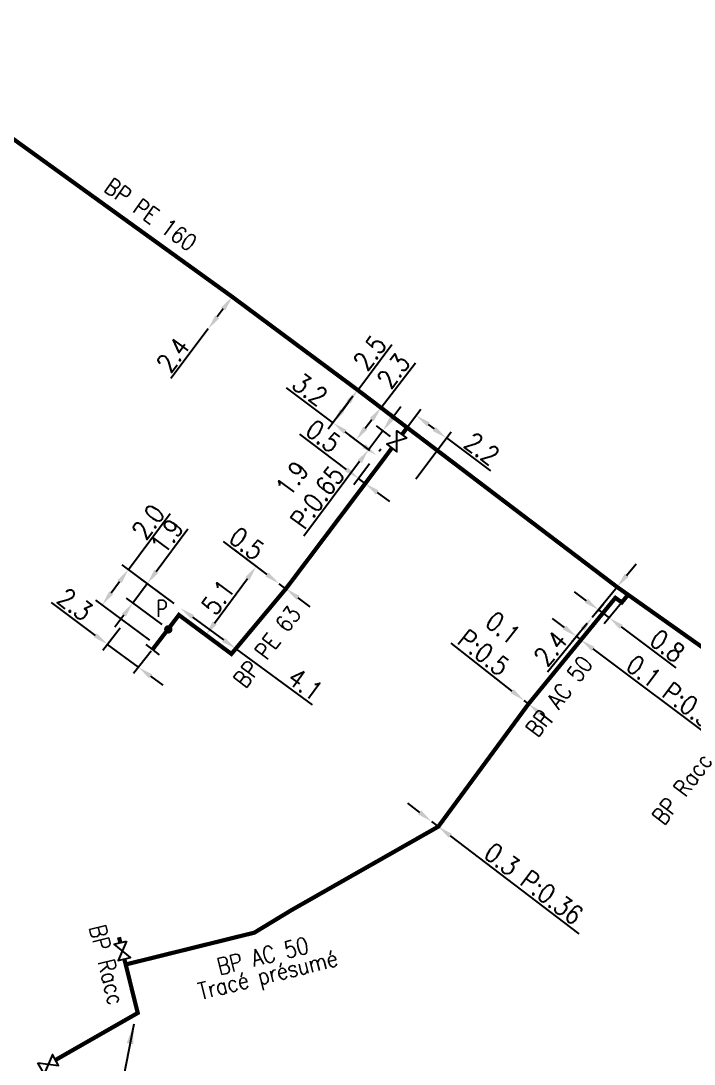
# Model space of a CAD drawing. Header units: millimetres. Extents: x 185000 to 186000, y 127990 to 129010.
# Drawn here: x 185360.6 to 185400.8, y 128231.1 to 128293.4 of the extents above; entities that cross this region are included whole.
import ezdxf
from ezdxf.enums import TextEntityAlignment as Align

# ---------------------------------------------------------------- set-up
doc = ezdxf.new("R2010")
doc.units = ezdxf.units.MM
doc.header["$PDMODE"] = 34
for name, pattern in [('L_25_AP', [2000, 1000, 1000]), ('L_25_PE', [2000, 1000, 1000]), ('L_RAC_AP', [3.5, 2, -1.5])]:
    doc.linetypes.add(name, pattern=pattern)
doc.layers.get('0').update_dxf_attribs({"linetype": 'CONTINUOUS'})
doc.layers.get('DEFPOINTS').update_dxf_attribs({"linetype": 'CONTINUOUS'})
for name, color, linetype in [('L_150', 1, 'CONTINUOUS'), ('L_170', 7, 'CONTINUOUS'), ('L_300', 7, 'CONTINUOUS'), ('L_340', 7, 'CONTINUOUS')]:
    doc.layers.add(name, color=color, linetype=linetype)
doc.styles.add('G_ROMANS', font='ROMANS.SHX', dxfattribs={"width": 0.75})
doc.styles.get("Standard").update_dxf_attribs({"font": 'romans.shx', "width": 0.85})
doc.dimstyles.get("Standard").update_dxf_attribs({"dimtxt": 1.5, "dimasz": 1.2, "dimexe": 0.625, "dimexo": 0.625, "dimgap": 0.25, "dimtad": 1, "dimdec": 1, "dimzin": 0, "dimdsep": 46, "dimtxsty": 'Standard', "dimcen": -0.5, "dimadec": 0, "dimazin": 0, "dimtfac": 1, "dimtdec": 1, "dimtmove": 0, "dimatfit": 3, "dimfxl": 0, "dimtolj": 1, "dimtzin": 0, "dimarcsym": 0})

# ---------------------------------------------------------------- blocks, each defined once
blk = doc.blocks.new('*D409')
at = {"layer": 'DEFPOINTS', "color": 0, "linetype": 'Continuous', "transparency": 16777216}
for p in [(185373.176, 128276.923), (185371.734, 128275.005), (185371.734, 128275.005)]:
    blk.add_point(p, dxfattribs=at)
at = {"layer": 'L_150', "color": 0, "linetype": 'Continuous', "lineweight": -2, "transparency": 16777216}
for p, q in [((185372.635, 128276.204), (185372.275, 128275.724)), ((185371.734, 128275.005), (185369.503, 128272.038))]:
    blk.add_line(p, q, dxfattribs=at)
at = {"layer": 'L_150', "color": 0, "linetype": 'Continuous', "transparency": 16777216}
for points in [[(185372.515, 128276.294), (185372.755, 128276.114), (185373.176, 128276.923)], [(185372.155, 128275.814), (185372.394, 128275.634), (185371.734, 128275.005)]]:
    blk.add_solid(points, dxfattribs=at)
at = {"layer": 'L_150', "color": 0, "linetype": 'Continuous', "transparency": 16777216, "insert": (185369.632, 128273.457), "char_height": 1.125, "attachment_point": 5, "rotation": 53.0629}
blk.add_mtext('\\A1;2.4', dxfattribs=at)
blk = doc.blocks.new('*D1034')
at = {"layer": 'DEFPOINTS', "color": 0, "linetype": 'Continuous', "transparency": 16777216}
for p in [(185380.662, 128271.357), (185381.654, 128267.317), (185381.764, 128267.464)]:
    blk.add_point(p, dxfattribs=at)
at = {"layer": 'L_150', "color": 0, "linetype": 'Continuous', "lineweight": -2, "transparency": 16777216}
for p, q in [((185379.19, 128269.399), (185376.411, 128271.488)), ((185380.381, 128270.983), (185378.908, 128269.024)), ((185381.045, 128268.005), (185379.909, 128268.858)), ((185381.936, 128267.692), (185382.046, 128267.838))]:
    blk.add_line(p, q, dxfattribs=at)
at = {"layer": 'L_150', "color": 0, "linetype": 'Continuous', "transparency": 16777216}
for points in [[(185379.999, 128268.978), (185379.819, 128268.738), (185379.19, 128269.399)], [(185381.135, 128268.124), (185380.955, 128267.885), (185381.764, 128267.464)]]:
    blk.add_solid(points, dxfattribs=at)
at = {"layer": 'L_150', "color": 0, "linetype": 'Continuous', "transparency": 16777216, "insert": (185377.813, 128271.373), "char_height": 1.125, "attachment_point": 5, "rotation": 323.06291}
blk.add_mtext('\\A1;3.2', dxfattribs=at)
blk = doc.blocks.new('*D1035')
at = {"layer": 'DEFPOINTS', "color": 0, "linetype": 'Continuous', "transparency": 16777216}
for p in [(185380.662, 128271.357), (185379.19, 128269.399), (185379.19, 128269.399)]:
    blk.add_point(p, dxfattribs=at)
at = {"layer": 'L_150', "color": 0, "linetype": 'Continuous', "lineweight": -2, "transparency": 16777216}
for p, q in [((185380.662, 128271.357), (185382.703, 128274.071)), ((185379.731, 128270.118), (185380.121, 128270.638))]:
    blk.add_line(p, q, dxfattribs=at)
at = {"layer": 'L_150', "color": 0, "linetype": 'Continuous', "transparency": 16777216}
for points in [[(185380.001, 128270.728), (185380.241, 128270.548), (185380.662, 128271.357)], [(185379.611, 128270.209), (185379.851, 128270.028), (185379.19, 128269.399)]]:
    blk.add_solid(points, dxfattribs=at)
at = {"layer": 'L_150', "color": 0, "linetype": 'Continuous', "transparency": 16777216, "insert": (185381.389, 128273.572), "char_height": 1.125, "attachment_point": 5, "rotation": 53.06291}
blk.add_mtext('\\A1;2.5', dxfattribs=at)
blk = doc.blocks.new('*D1036')
at = {"layer": 'DEFPOINTS', "color": 0, "linetype": 'Continuous', "transparency": 16777216}
for p in [(185381.654, 128267.317), (185382.054, 128267.017), (185380.716, 128266.07)]:
    blk.add_point(p, dxfattribs=at)
at = {"layer": 'L_150', "color": 0, "linetype": 'Continuous', "lineweight": -2, "transparency": 16777216}
for p, q in [((185379.997, 128266.611), (185377.205, 128268.71)), ((185381.372, 128266.943), (185380.435, 128265.695)), ((185381.772, 128266.642), (185380.834, 128265.395)), ((185381.116, 128265.769), (185380.716, 128266.07)), ((185381.835, 128265.229), (185382.555, 128264.688))]:
    blk.add_line(p, q, dxfattribs=at)
at = {"layer": 'L_150', "color": 0, "linetype": 'Continuous', "transparency": 16777216}
for points in [[(185380.087, 128266.731), (185379.907, 128266.491), (185380.716, 128266.07)], [(185381.925, 128265.349), (185381.745, 128265.109), (185381.116, 128265.769)]]:
    blk.add_solid(points, dxfattribs=at)
at = {"layer": 'L_150', "color": 0, "linetype": 'Continuous', "transparency": 16777216, "insert": (185378.607, 128268.594), "char_height": 1.125, "attachment_point": 5, "rotation": 323.06291}
blk.add_mtext('\\A1;0.5', dxfattribs=at)
blk = doc.blocks.new('*D1037')
at = {"layer": 'DEFPOINTS', "color": 0, "linetype": 'Continuous', "transparency": 16777216}
for p in [(185383.007, 128268.295), (185385.96, 128268.49), (185383.858, 128265.673)]:
    blk.add_point(p, dxfattribs=at)
at = {"layer": 'L_300', "color": 0, "linetype": 'Continuous', "lineweight": -2, "transparency": 16777216}
for p, q in [((185383.288, 128268.67), (185384.437, 128270.211)), ((185384.138, 128266.048), (185386.24, 128268.865)), ((185384.878, 128269.297), (185385.239, 128269.028)), ((185385.96, 128268.49), (185388.588, 128266.529))]:
    blk.add_line(p, q, dxfattribs=at)
at = {"layer": 'L_300', "color": 0, "linetype": 'Continuous', "transparency": 16777216}
for points in [[(185384.968, 128269.417), (185384.789, 128269.177), (185384.157, 128269.835)], [(185385.329, 128269.148), (185385.149, 128268.908), (185385.96, 128268.49)]]:
    blk.add_solid(points, dxfattribs=at)
at = {"layer": 'L_300', "color": 0, "linetype": 'Continuous', "transparency": 16777216, "insert": (185388.083, 128267.841), "char_height": 1.125, "attachment_point": 5, "rotation": 323.26624}
blk.add_mtext('\\A1;2.2', dxfattribs=at)
blk = doc.blocks.new('*D1038')
at = {"layer": 'DEFPOINTS', "color": 0, "linetype": 'Continuous', "transparency": 16777216}
for p in [(185375.978, 128259.781), (185375.978, 128259.781), (185376.378, 128259.48)]:
    blk.add_point(p, dxfattribs=at)
at = {"layer": 'L_150', "color": 0, "linetype": 'Continuous', "lineweight": -2, "transparency": 16777216}
for p, q in [((185375.259, 128260.322), (185372.641, 128262.295)), ((185376.378, 128259.48), (185375.978, 128259.781)), ((185377.096, 128258.938), (185377.815, 128258.397))]:
    blk.add_line(p, q, dxfattribs=at)
at = {"layer": 'L_150', "color": 0, "linetype": 'Continuous', "transparency": 16777216}
for points in [[(185375.35, 128260.442), (185375.169, 128260.203), (185375.978, 128259.781)], [(185377.187, 128259.058), (185377.006, 128258.818), (185376.378, 128259.48)]]:
    blk.add_solid(points, dxfattribs=at)
at = {"layer": 'L_150', "color": 0, "linetype": 'Continuous', "transparency": 16777216, "insert": (185374.042, 128262.179), "char_height": 1.125, "attachment_point": 5, "rotation": 323.00349}
blk.add_mtext('\\A1;0.5', dxfattribs=at)
blk = doc.blocks.new('L_340_07')
at = {"color": 0, "linetype": 'Continuous', "const_width": 0.25, "flags": 128}
blk.add_lwpolyline([(0, 0), (0.35, 0)], dxfattribs=at)
at = {"color": 0, "linetype": 'Continuous', "flags": 128}
blk.add_lwpolyline([(0.35, -0.5), (0.35, 0.5)], dxfattribs=at)
at = {"color": 0, "linetype": 'Continuous', "width": 0.75, "flags": 3}
for tag, p in [('DEF_LEG', (0.723, -3.465)), ('DEF_COUP', (0.723, -5.965)), ('DEF_TYPE', (0.723, -8.465))]:
    blk.add_attdef(tag, text='', height=1.2, dxfattribs=at).set_placement(p, align=Align.MIDDLE)
blk = doc.blocks.new('*D88')
at = {"layer": 'DEFPOINTS', "color": 0, "linetype": 'Continuous', "transparency": 16777216}
for p in [(185383.007, 128268.295), (185381.319, 128267.796), (185381.764, 128267.464)]:
    blk.add_point(p, dxfattribs=at)
at = {"layer": 'L_300', "color": 0, "linetype": 'Continuous', "lineweight": -2, "transparency": 16777216}
for p, q in [((185382.701, 128269.646), (185383.24, 128270.367)), ((185382.163, 128268.925), (185381.319, 128267.796)), ((185382.632, 128268.575), (185381.787, 128269.206)), ((185381.389, 128267.744), (185380.944, 128268.076)), ((185380.781, 128267.075), (185377.457, 128262.623))]:
    blk.add_line(p, q, dxfattribs=at)
at = {"layer": 'L_300', "color": 0, "linetype": 'Continuous', "transparency": 16777216}
for points in [[(185382.581, 128269.736), (185382.821, 128269.557), (185382.163, 128268.925)], [(185380.661, 128267.164), (185380.901, 128266.985), (185381.319, 128267.796)]]:
    blk.add_solid(points, dxfattribs=at)
at = {"layer": 'L_300', "color": 0, "linetype": 'Continuous', "transparency": 16777216, "insert": (185377.498, 128265.498), "char_height": 1.125, "attachment_point": 5, "rotation": 53.25386}
blk.add_mtext('\\A1;1.9\\PP:0.65', dxfattribs=at)
blk = doc.blocks.new('*D89')
at = {"layer": 'DEFPOINTS', "color": 0, "linetype": 'Continuous', "transparency": 16777216}
for p in [(185382.661, 128269.862), (185380.565, 128268.365), (185381.764, 128267.464)]:
    blk.add_point(p, dxfattribs=at)
at = {"layer": 'L_150', "color": 0, "linetype": 'Continuous', "lineweight": -2, "transparency": 16777216}
for p, q in [((185382.062, 128270.313), (185384.116, 128272.986)), ((185382.286, 128270.144), (185381.687, 128270.594)), ((185381.114, 128269.079), (185381.513, 128269.599)), ((185381.389, 128267.745), (185380.19, 128268.647))]:
    blk.add_line(p, q, dxfattribs=at)
at = {"layer": 'L_150', "color": 0, "linetype": 'Continuous', "transparency": 16777216}
for points in [[(185381.394, 128269.69), (185381.632, 128269.508), (185382.062, 128270.313)], [(185380.995, 128269.17), (185381.232, 128268.987), (185380.565, 128268.365)]]:
    blk.add_solid(points, dxfattribs=at)
at = {"layer": 'L_150', "color": 0, "linetype": 'Continuous', "transparency": 16777216, "insert": (185382.796, 128272.5), "char_height": 1.125, "attachment_point": 5, "rotation": 52.46415}
blk.add_mtext('\\A1;2.3', dxfattribs=at)
blk = doc.blocks.new('*D90')
at = {"layer": 'DEFPOINTS', "color": 0, "linetype": 'Continuous', "transparency": 16777216}
for p in [(185368.1, 128259.79), (185370.078, 128258.32), (185369.355, 128257.052)]:
    blk.add_point(p, dxfattribs=at)
at = {"layer": 'L_300', "color": 0, "linetype": 'Continuous', "lineweight": -2, "transparency": 16777216}
for p, q in [((185368.637, 128260.512), (185370.529, 128263.058)), ((185367.236, 128258.627), (185368.1, 128259.79)), ((185369.702, 128258.6), (185367.724, 128260.069)), ((185368.979, 128257.332), (185366.86, 128258.907)), ((185366.699, 128257.905), (185366.162, 128257.182))]:
    blk.add_line(p, q, dxfattribs=at)
at = {"layer": 'L_300', "color": 0, "linetype": 'Continuous', "transparency": 16777216}
for points in [[(185368.516, 128260.602), (185368.757, 128260.423), (185368.1, 128259.79)], [(185366.579, 128257.994), (185366.82, 128257.815), (185367.236, 128258.627)]]:
    blk.add_solid(points, dxfattribs=at)
at = {"layer": 'L_300', "color": 0, "linetype": 'Continuous', "transparency": 16777216, "insert": (185369.272, 128262.624), "char_height": 1.125, "attachment_point": 5, "rotation": 53.38223}
blk.add_mtext('\\A1;1.9', dxfattribs=at)
blk = doc.blocks.new('*D91')
at = {"layer": 'DEFPOINTS', "color": 0, "linetype": 'Continuous', "transparency": 16777216}
for p in [(185366.976, 128260.625), (185370.078, 128258.32), (185368.62, 128256.117)]:
    blk.add_point(p, dxfattribs=at)
at = {"layer": 'L_340', "color": 0, "linetype": 'Continuous', "lineweight": -2, "transparency": 16777216}
for p, q in [((185366.976, 128260.625), (185369.469, 128263.979)), ((185369.702, 128258.6), (185366.6, 128260.905)), ((185365.94, 128259.23), (185366.439, 128259.903)), ((185368.244, 128256.397), (185365.027, 128258.788))]:
    blk.add_line(p, q, dxfattribs=at)
at = {"layer": 'L_340', "color": 0, "linetype": 'Continuous', "transparency": 16777216}
for points in [[(185366.319, 128259.992), (185366.56, 128259.813), (185366.976, 128260.625)], [(185365.819, 128259.32), (185366.06, 128259.141), (185365.403, 128258.508)]]:
    blk.add_solid(points, dxfattribs=at)
at = {"layer": 'L_340', "color": 0, "linetype": 'Continuous', "transparency": 16777216, "insert": (185368.157, 128263.472), "char_height": 1.125, "attachment_point": 5, "rotation": 53.38223}
blk.add_mtext('\\A1;2.0', dxfattribs=at)
blk = doc.blocks.new('*D111')
at = {"layer": 'DEFPOINTS', "color": 0, "linetype": 'Continuous', "transparency": 16777216}
for p in [(185370.078, 128258.32), (185370.078, 128258.32), (185373.38, 128255.89)]:
    blk.add_point(p, dxfattribs=at)
at = {"layer": 'L_150', "color": 0, "linetype": 'Continuous', "lineweight": -2, "transparency": 16777216}
for p, q in [((185370.803, 128257.787), (185372.655, 128256.424)), ((185373.38, 128255.89), (185377.936, 128252.539))]:
    blk.add_line(p, q, dxfattribs=at)
at = {"layer": 'L_150', "color": 0, "linetype": 'Continuous', "transparency": 16777216}
for points in [[(185370.892, 128257.907), (185370.714, 128257.666), (185370.078, 128258.32)], [(185372.744, 128256.545), (185372.567, 128256.303), (185373.38, 128255.89)]]:
    blk.add_solid(points, dxfattribs=at)
at = {"layer": 'L_150', "color": 0, "linetype": 'Continuous', "transparency": 16777216, "insert": (185377.533, 128253.767), "char_height": 1.125, "attachment_point": 5, "rotation": 323.66022}
blk.add_mtext('\\A1;4.1', dxfattribs=at)
blk = doc.blocks.new('*D112')
at = {"layer": 'DEFPOINTS', "color": 0, "linetype": 'Continuous', "transparency": 16777216}
for p in [(185372.873, 128262.12), (185374.61, 128260.811), (185369.986, 128257.912)]:
    blk.add_point(p, dxfattribs=at)
at = {"layer": 'L_150', "color": 0, "linetype": 'Continuous', "lineweight": -2, "transparency": 16777216}
for p, q in [((185373.248, 128261.838), (185374.985, 128260.529)), ((185372.122, 128257.429), (185374.077, 128260.087)), ((185370.361, 128257.63), (185371.963, 128256.422))]:
    blk.add_line(p, q, dxfattribs=at)
at = {"layer": 'L_150', "color": 0, "linetype": 'Continuous', "transparency": 16777216}
for points in [[(185373.956, 128260.175), (185374.198, 128259.998), (185374.61, 128260.811)], [(185372.001, 128257.518), (185372.243, 128257.34), (185371.589, 128256.704)]]:
    blk.add_solid(points, dxfattribs=at)
at = {"layer": 'L_150', "color": 0, "linetype": 'Continuous', "transparency": 16777216, "insert": (185372.324, 128258.969), "char_height": 1.125, "attachment_point": 5, "rotation": 53.66022}
blk.add_mtext('\\A1;5.1', dxfattribs=at)
blk = doc.blocks.new('L_300_12')
at = {"color": 0, "linetype": 'Continuous', "const_width": 0.248, "flags": 128}
blk.add_lwpolyline([(-0.126, 0, 1), (0.126, 0, 1)], format="xyb", close=True, dxfattribs=at)
at = {"linetype": 'Continuous', "style": 'G_ROMANS', "width": 0.75}
blk.add_attdef('P', text='', height=1, dxfattribs=at).set_placement((0, 1.331), align=Align.MIDDLE_CENTER)
at = {"color": 0, "linetype": 'Continuous', "width": 0.75, "flags": 3}
for tag, p in [('DEF_LEG', (0, -5)), ('DEF_COUP', (0, -7.5)), ('DEF_TYPE', (0, -10))]:
    blk.add_attdef(tag, text='', height=1.2, dxfattribs=at).set_placement(p, align=Align.MIDDLE)
blk = doc.blocks.new('L_300_09')
at = {"color": 0, "linetype": 'Continuous', "flags": 128}
blk.add_lwpolyline([(0.5, -0.375), (-0.5, 0.375), (-0.5, -0.375), (0.5, 0.375), (0.5, -0.375)], dxfattribs=at)
at = {"color": 0, "linetype": 'Continuous', "width": 0.75}
blk.add_attdef('NUM', text='', height=1, dxfattribs=at).set_placement((0, 1.691), align=Align.MIDDLE_CENTER)
at = {"color": 0, "linetype": 'Continuous', "width": 0.75, "flags": 3}
for tag, p in [('DEF_LEG', (0, -5)), ('DEF_COUP', (0, -7.5)), ('DEF_TYPE', (0, -10))]:
    blk.add_attdef(tag, text='', height=1.2, dxfattribs=at).set_placement(p, align=Align.MIDDLE)
blk = doc.blocks.new('*D310')
at = {"layer": 'DEFPOINTS', "color": 0, "linetype": 'Continuous', "transparency": 16777216}
for p in [(185366.774, 128257.489), (185365.729, 128256.156), (185368.62, 128256.117)]:
    blk.add_point(p, dxfattribs=at)
at = {"layer": 'L_340', "color": 0, "linetype": 'Continuous', "lineweight": -2, "transparency": 16777216}
for p, q in [((185365.006, 128256.693), (185362.375, 128258.649)), ((185366.485, 128257.12), (185365.439, 128255.788)), ((185367.575, 128254.785), (185365.729, 128256.156)), ((185368.331, 128255.748), (185367.285, 128254.416)), ((185368.297, 128254.248), (185369.02, 128253.711))]:
    blk.add_line(p, q, dxfattribs=at)
at = {"layer": 'L_340', "color": 0, "linetype": 'Continuous', "transparency": 16777216}
for points in [[(185365.096, 128256.814), (185364.917, 128256.573), (185365.729, 128256.156)], [(185368.387, 128254.368), (185368.208, 128254.127), (185367.575, 128254.785)]]:
    blk.add_solid(points, dxfattribs=at)
at = {"layer": 'L_340', "color": 0, "linetype": 'Continuous', "transparency": 16777216, "insert": (185363.777, 128258.541), "char_height": 1.125, "attachment_point": 5, "rotation": 323.38223}
blk.add_mtext('\\A1;2.3', dxfattribs=at)
blk = doc.blocks.new('*D1621')
at = {"layer": 'DEFPOINTS', "color": 0, "linetype": 'Continuous', "transparency": 16777216}
for p in [(185396.153, 128259.583), (185394.666, 128257.764), (185394.666, 128257.764)]:
    blk.add_point(p, dxfattribs=at)
at = {"layer": 'L_150', "color": 0, "linetype": 'Continuous', "lineweight": -2, "transparency": 16777216}
for p, q in [((185396.723, 128260.28), (185397.293, 128260.976)), ((185396.153, 128259.583), (185394.666, 128257.764)), ((185394.096, 128257.067), (185391.991, 128254.494))]:
    blk.add_line(p, q, dxfattribs=at)
at = {"layer": 'L_150', "color": 0, "linetype": 'Continuous', "transparency": 16777216}
for points in [[(185396.607, 128260.375), (185396.839, 128260.185), (185396.153, 128259.583)], [(185393.98, 128257.162), (185394.212, 128256.972), (185394.666, 128257.764)]]:
    blk.add_solid(points, dxfattribs=at)
at = {"layer": 'L_150', "color": 0, "linetype": 'Continuous', "transparency": 16777216, "insert": (185392.178, 128255.907), "char_height": 1.125, "attachment_point": 5, "rotation": 50.71979}
blk.add_mtext('\\A1;2.4', dxfattribs=at)
blk = doc.blocks.new('*D1622')
at = {"layer": 'DEFPOINTS', "color": 0, "linetype": 'Continuous', "transparency": 16777216}
for p in [(185394.666, 128257.764), (185394.929, 128257.566), (185393.73, 128256.62)]:
    blk.add_point(p, dxfattribs=at)
at = {"layer": 'L_150', "color": 0, "linetype": 'Continuous', "lineweight": -2, "transparency": 16777216}
for p, q in [((185393.01, 128257.161), (185392.291, 128257.701)), ((185394.369, 128257.401), (185393.433, 128256.257)), ((185394.632, 128257.203), (185393.696, 128256.058)), ((185393.73, 128256.62), (185393.993, 128256.422)), ((185394.713, 128255.881), (185402.397, 128250.104))]:
    blk.add_line(p, q, dxfattribs=at)
at = {"layer": 'L_150', "color": 0, "linetype": 'Continuous', "transparency": 16777216}
for points in [[(185393.101, 128257.28), (185392.92, 128257.041), (185393.73, 128256.62)], [(185394.803, 128256.001), (185394.623, 128255.761), (185393.993, 128256.422)]]:
    blk.add_solid(points, dxfattribs=at)
at = {"layer": 'L_150', "color": 0, "linetype": 'Continuous', "transparency": 16777216, "insert": (185399.658, 128253.101), "char_height": 1.125, "attachment_point": 5, "rotation": 323.06291}
blk.add_mtext('\\A1;0.1 P:0.54', dxfattribs=at)
blk = doc.blocks.new('*D1623')
at = {"layer": 'DEFPOINTS', "color": 0, "linetype": 'Continuous', "transparency": 16777216}
for p in [(185390.602, 128252.796), (185390.602, 128252.796), (185390.861, 128252.591)]:
    blk.add_point(p, dxfattribs=at)
at = {"layer": 'L_150', "color": 0, "linetype": 'Continuous', "lineweight": -2, "transparency": 16777216}
for p, q in [((185389.896, 128253.354), (185386.252, 128256.234)), ((185390.861, 128252.591), (185390.602, 128252.796)), ((185391.567, 128252.033), (185392.273, 128251.475))]:
    blk.add_line(p, q, dxfattribs=at)
at = {"layer": 'L_150', "color": 0, "linetype": 'Continuous', "transparency": 16777216}
for points in [[(185389.989, 128253.471), (185389.803, 128253.236), (185390.602, 128252.796)], [(185391.66, 128252.15), (185391.474, 128251.915), (185390.861, 128252.591)]]:
    blk.add_solid(points, dxfattribs=at)
at = {"layer": 'L_150', "color": 0, "linetype": 'Continuous', "transparency": 16777216, "insert": (185388.768, 128256.397), "char_height": 1.125, "attachment_point": 5, "rotation": 321.67278}
blk.add_mtext('\\A1;0.1\\PP:0.5', dxfattribs=at)
blk = doc.blocks.new('*D1624')
at = {"layer": 'DEFPOINTS', "color": 0, "linetype": 'Continuous', "transparency": 16777216}
for p in [(185385.079, 128245.565), (185385.079, 128245.565), (185385.477, 128245.262)]:
    blk.add_point(p, dxfattribs=at)
at = {"layer": 'L_150', "color": 0, "linetype": 'Continuous', "lineweight": -2, "transparency": 16777216}
for p, q in [((185384.364, 128246.112), (185383.649, 128246.658)), ((185385.079, 128245.565), (185385.477, 128245.262)), ((185386.192, 128244.716), (185393.874, 128238.848))]:
    blk.add_line(p, q, dxfattribs=at)
at = {"layer": 'L_150', "color": 0, "linetype": 'Continuous', "transparency": 16777216}
for points in [[(185384.455, 128246.231), (185384.273, 128245.993), (185385.079, 128245.565)], [(185386.283, 128244.835), (185386.101, 128244.596), (185385.477, 128245.262)]]:
    blk.add_solid(points, dxfattribs=at)
at = {"layer": 'L_150', "color": 0, "linetype": 'Continuous', "transparency": 16777216, "insert": (185391.176, 128241.852), "char_height": 1.125, "attachment_point": 5, "rotation": 322.62577}
blk.add_mtext('\\A1;0.3 P:0.36', dxfattribs=at)
blk = doc.blocks.new('*D1658')
at = {"layer": 'DEFPOINTS', "color": 0, "linetype": 'Continuous', "transparency": 16777216}
for p in [(185396.807, 128259.12), (185395.038, 128258.219), (185394.666, 128257.764)]:
    blk.add_point(p, dxfattribs=at)
at = {"layer": 'L_150', "color": 0, "linetype": 'Continuous', "lineweight": -2, "transparency": 16777216}
for p, q in [((185394.319, 128258.76), (185393.6, 128259.301)), ((185394.963, 128258.127), (185395.335, 128258.583)), ((185395.038, 128258.219), (185395.678, 128257.739)), ((185396.51, 128258.757), (185395.381, 128257.376)), ((185396.397, 128257.198), (185399.657, 128254.747))]:
    blk.add_line(p, q, dxfattribs=at)
at = {"layer": 'L_150', "color": 0, "linetype": 'Continuous', "transparency": 16777216}
for points in [[(185394.409, 128258.88), (185394.229, 128258.64), (185395.038, 128258.219)], [(185396.487, 128257.318), (185396.307, 128257.078), (185395.678, 128257.739)]]:
    blk.add_solid(points, dxfattribs=at)
at = {"layer": 'L_150', "color": 0, "linetype": 'Continuous', "transparency": 16777216, "insert": (185399.157, 128256.061), "char_height": 1.125, "attachment_point": 5, "rotation": 323.06291}
blk.add_mtext('\\A1;0.8', dxfattribs=at)

msp = doc.modelspace()

# ---------------------------------------------------------------- linework, layer by layer
at = {"layer": 'L_150', "linetype": 'L_25_PE', "const_width": 0.25, "flags": 128}
for points in [[(185423.481, 128238.395), (185421.721, 128239.803), (185416.188, 128243.987), (185410.981, 128247.939), (185407.044, 128250.957), (185407.498, 128251.55), (185406.262, 128252.426), (185405.556, 128252.925), (185396.807, 128259.12), (185396.153, 128259.583), (185396.153, 128259.583), (185380.662, 128271.357), (185373.176, 128276.923), (185359.344, 128286.904), (185353.019, 128291.967), (185351.923, 128292.915), (185351.667, 128293.481), (185346.928, 128297.142), (185338.385, 128304.191), (185329.946, 128310.223), (185321.086, 128315.635), (185315.274, 128320.332), (185309.18, 128325.033), (185307.585, 128324.247), (185303.013, 128327.802), (185294.571, 128335.082), (185283.73, 128339.345), (185276.044, 128341.592), (185268.332, 128343.384), (185261.604, 128344.39), (185250.865, 128345.84), (185244.131, 128345.57), (185241.154, 128345.874), (185239.157, 128345.847), (185228.072, 128345.7)], [(185383.635, 128269.136), (185383.306, 128268.695)], [(185382.708, 128267.894), (185382.054, 128267.017), (185382.054, 128267.017), (185376.378, 128259.48), (185373.123, 128255.583), (185369.986, 128257.912), (185369.344, 128257.061), (185368.62, 128256.117)]]:
    msp.add_lwpolyline(points, dxfattribs=at)
at = {"layer": 'L_150', "linetype": 'L_25_AP', "const_width": 0.25, "flags": 128}
msp.add_lwpolyline([(185366.811, 128237.022), (185371.004, 128238.061), (185374.493, 128238.925), (185376.712, 128240.273), (185376.712, 128240.273), (185376.712, 128240.273), (185385.477, 128245.262), (185390.861, 128252.591), (185394.929, 128257.566), (185396.049, 128258.935), (185396.434, 128258.663), (185396.807, 128259.12)], dxfattribs=at)
at = {"layer": 'L_170', "linetype": 'L_RAC_AP', "const_width": 0.25, "flags": 128}
for points in [[(185366.408, 128238.649), (185366.49, 128238.32)], [(185366.729, 128237.352), (185366.811, 128237.022), (185367.529, 128234.123), (185362.619, 128231.315)]]:
    msp.add_lwpolyline(points, dxfattribs=at)

# ---------------------------------------------------------------- block references
at = {"layer": 'L_300'}
for p, rotation in [((185383.007, 128268.295), 53.26624254622563), ((185366.61, 128237.836), 103.9092576758388), ((185362.185, 128231.066), 209.7702535540498)]:
    msp.add_blockref('L_300_09', p, dxfattribs=dict(at, rotation=rotation))
ref = msp.add_blockref('L_300_12', (185369.355, 128257.052), dxfattribs=dict(at, rotation=26.20803632414288))
ref.add_attrib('P', 'P', dxfattribs={"layer": '0', "linetype": 'Continuous', "height": 1, "style": 'G_ROMANS', "width": 0.75}).set_placement((185368.976, 128258.292), align=Align.MIDDLE_CENTER)
at = {"layer": 'L_340', "rotation": 232.9581555360973}
msp.add_blockref('L_340_07', (185368.62, 128256.117), dxfattribs=at)

# ---------------------------------------------------------------- texts
at = {"layer": 'L_150', "linetype": 'Continuous', "width": 0.85}
msp.add_text('BP PE 160', height=1, rotation=324.1869, dxfattribs=at).set_placement((185368.3, 128281.846), align=Align.MIDDLE)
at = {"layer": 'L_150', "linetype": 'L_25_PE', "width": 0.85}
for s, rotation, p in [('BP PE 63', 53.00349, (185375.254, 128256.008)), ('BP AC 50', 53.02439, (185392.683, 128253.05)), ('BP AC 50', 13.90926, (185374.998, 128237.534)), ('Tracé présumé', 13.90926, (185375.333, 128236.253))]:
    msp.add_text(s, height=1, rotation=rotation, dxfattribs=at).set_placement(p, align=Align.MIDDLE)
at = {"layer": 'L_170', "linetype": 'Continuous', "width": 0.85}
msp.add_text('BP Racc', height=1, rotation=52.93462, dxfattribs=at).set_placement((185400.029, 128247.527), align=Align.MIDDLE)
at = {"layer": 'L_170', "linetype": 'L_25_PE', "width": 0.85}
msp.add_text('BP Racc', height=1, rotation=283.90926, dxfattribs=at).set_placement((185365.692, 128237.01), align=Align.MIDDLE)

# ---------------------------------------------------------------- dimensions: what is measured, and where the dimension line sits
at = {"layer": 'L_150', "linetype": 'Continuous'}
for base, p1, p2, angle, override, picture, middle, dimtype in [((185371.734, 128275.005), (185373.176, 128276.923), (185371.734, 128275.005), 233.0629, {"dimscale": 0.75}, '*D409', (185370.231, 128273.006), 161), ((185379.1899, 128269.3991), (185380.6622, 128271.3574), (185379.1899, 128269.3991), 53.06291, {"dimscale": 0.75}, '*D1035', (185381.988, 128273.1208), 160), ((185381.764, 128267.464), (185380.662, 128271.357), (185381.654, 128267.317), 143.06291, {"dimscale": 0.75}, '*D1034', (185377.362, 128270.773), 160), ((185380.716, 128266.07), (185382.054, 128267.017), (185381.654, 128267.317), 323.06291, {"dimscale": 0.75}, '*D1036', (185378.156, 128267.995), 160), ((185375.978, 128259.781), (185376.378, 128259.48), (185375.978, 128259.781), 323.00349, {"dimscale": 0.75}, '*D1038', (185373.591, 128261.58), 160), ((185374.61, 128260.811), (185369.986, 128257.912), (185372.873, 128262.12), 233.66022, {"dimscale": 0.75}, '*D112', (185372.928, 128258.524), 160), ((185394.66563, 128257.76389), (185396.15345, 128259.58293), (185394.66563, 128257.76389), 50.71979, {"dimscale": 0.75, "dimlfac": 1, "dimlunit": 2, "dimatfit": 0}, '*D1621', (185392.75866, 128255.43238), 160), ((185370.078, 128258.32), (185373.38, 128255.89), (185370.078, 128258.32), 323.66022, {"dimscale": 0.75}, '*D111', (185377.088, 128253.163), 160)]:
    dim = msp.add_linear_dim(base=base, p1=p1, p2=p2, angle=angle, dimstyle='Standard', override=override, dxfattribs=at)
    dim.commit()
    dim.dimension.update_dxf_attribs({"geometry": picture, "text_midpoint": middle, "dimtype": dimtype})
for base, p1, p2, angle, text, override, picture, middle in [((185380.565, 128268.365), (185382.661, 128269.862), (185381.764, 128267.464), 52.46415, '2.3', {"dimscale": 0.75}, '*D89', (185383.391, 128272.043)), ((185395.038, 128258.219), (185396.807, 128259.12), (185394.666, 128257.764), 323.06291, '0.8', {"dimscale": 0.75, "dimatfit": 0}, '*D1658', (185398.707, 128255.461)), ((185390.602, 128252.796), (185390.861, 128252.591), (185390.602, 128252.796), 321.67278, '0.1\\PP:0.5', {"dimscale": 0.75, "dimatfit": 0}, '*D1623', (185387.721, 128255.073)), ((185393.73, 128256.62), (185394.929, 128257.566), (185394.666, 128257.764), 323.06291, '0.1 P:0.54', {"dimscale": 0.75, "dimatfit": 0}, '*D1622', (185399.208, 128252.501)), ((185385.079, 128245.565), (185385.477, 128245.262), (185385.079, 128245.565), 322.62577, '0.3 P:0.36', {"dimscale": 0.75, "dimatfit": 0}, '*D1624', (185390.721, 128241.256))]:
    dim = msp.add_linear_dim(base=base, p1=p1, p2=p2, angle=angle, text=text, dimstyle='Standard', override=override, dxfattribs=at)
    dim.commit()
    dim.dimension.update_dxf_attribs({"geometry": picture, "text_midpoint": middle, "dimtype": 160})
at = {"layer": 'L_300', "linetype": 'Continuous'}
for base, p1, p2, angle, text, picture, middle in [((185381.319, 128267.796), (185383.007, 128268.295), (185381.764, 128267.464), 53.25386, '1.9\\PP:0.65', '*D88', (185378.85, 128264.488)), ((185368.1, 128259.79), (185369.355, 128257.052), (185370.078, 128258.32), 233.38223, '1.9', '*D90', (185369.874, 128262.177))]:
    dim = msp.add_linear_dim(base=base, p1=p1, p2=p2, angle=angle, text=text, dimstyle='Standard', override={"dimscale": 0.75}, dxfattribs=at)
    dim.commit()
    dim.dimension.update_dxf_attribs({"geometry": picture, "text_midpoint": middle, "dimtype": 160})
dim = msp.add_linear_dim(base=(185385.9601, 128268.4896), p1=(185383.0072, 128268.2945), p2=(185383.8579, 128265.6727), angle=143.26624, dimstyle='Standard', override={"dimscale": 0.75}, dxfattribs=at)
dim.commit()
dim.dimension.update_dxf_attribs({"geometry": '*D1037', "text_midpoint": (185387.6345, 128267.24), "dimtype": 160})
at = {"layer": 'L_340', "linetype": 'Continuous'}
dim = msp.add_linear_dim(base=(185366.976, 128260.625), p1=(185368.62, 128256.117), p2=(185370.078, 128258.32), angle=233.38223, text='2.0', dimstyle='Standard', override={"dimscale": 0.75}, dxfattribs=at)
dim.commit()
dim.dimension.update_dxf_attribs({"geometry": '*D91', "text_midpoint": (185368.759, 128263.024), "dimtype": 160})
dim = msp.add_linear_dim(base=(185365.729, 128256.156), p1=(185368.62, 128256.117), p2=(185366.774, 128257.489), angle=323.38223, dimstyle='Standard', override={"dimscale": 0.75, "dimatfit": 0}, dxfattribs=at)
dim.commit()
dim.dimension.update_dxf_attribs({"geometry": '*D310', "text_midpoint": (185363.329, 128257.939), "dimtype": 160})

# ---------------------------------------------------------------- leaders
at = {"layer": 'L_170', "linetype": 'Continuous'}
msp.add_leader([(185367.293, 128233.462), (185363.584, 128214.409)], dimstyle='Standard', dxfattribs=at)

doc.saveas('drawing.dxf')
